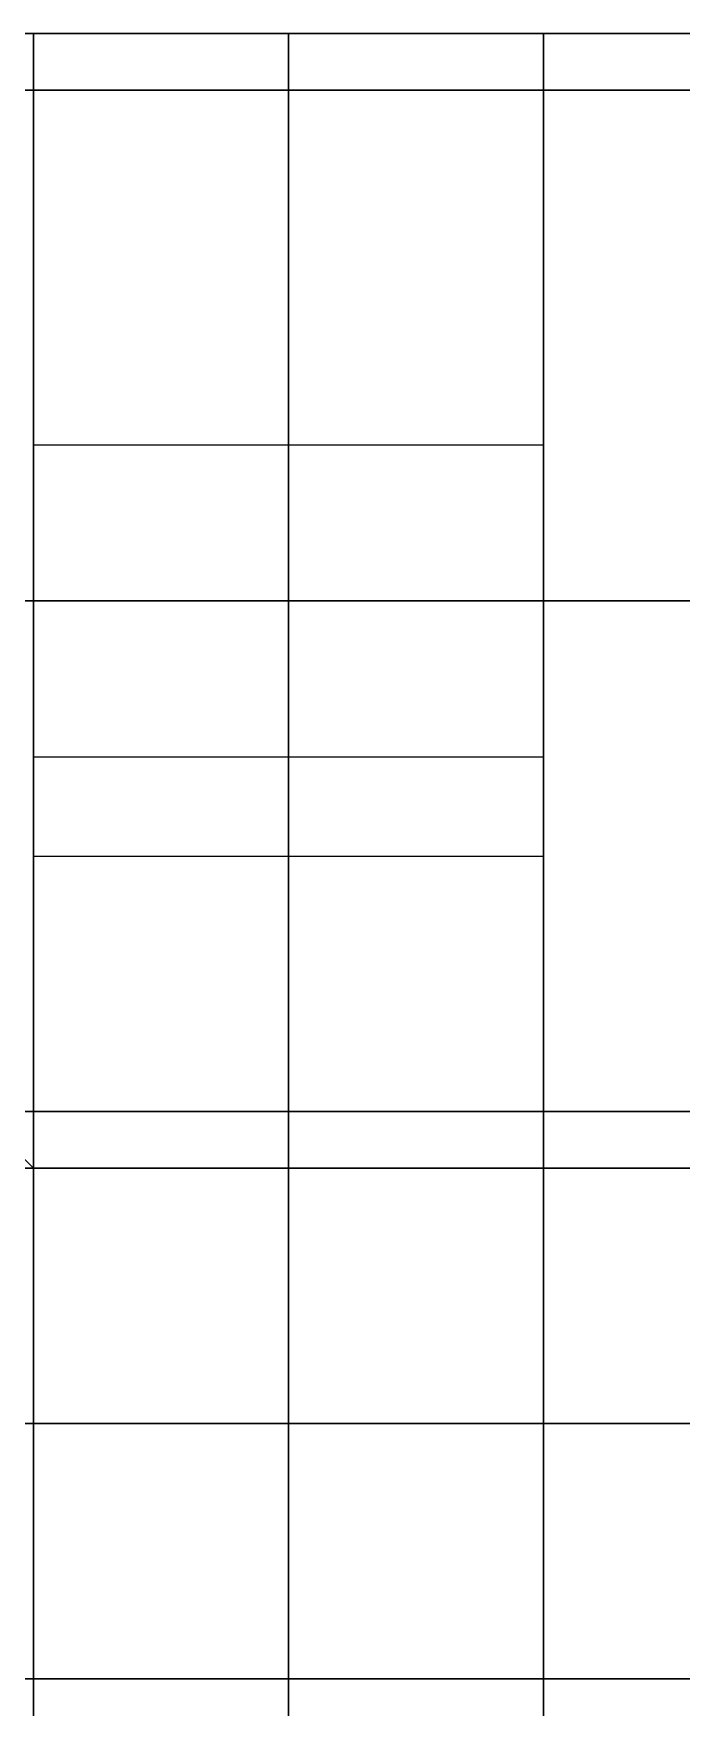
# Model space of a CAD drawing. Header units: millimetres. Extents: x -6529 to 809, y -8611 to 207.
# Drawn here: x -467 to -444.1, y -3754.2 to -3695.2 of the extents above; entities that cross this region are included whole.
import ezdxf

# ---------------------------------------------------------------- set-up
doc = ezdxf.new("R2010")
doc.units = ezdxf.units.MM
doc.header["$MEASUREMENT"] = 0
doc.layers.add('platen', color=7, linetype='Continuous', true_color=0x007f00)
doc.layers.add('staal', color=5, linetype='Continuous', true_color=0x0000ff)

# ---------------------------------------------------------------- blocks, each defined once
blk = doc.blocks.new('top plaat')
at = {"layer": 'platen'}
for points in [[(658, 40), (349, 40), (40, 40)], [(658, 40, 18), (349, 40, 18), (40, 40, 18)], [(658, 40, 9), (349, 40, 9), (40, 40, 9)]]:
    blk.add_open_spline(points, degree=2, dxfattribs=at)
blk = doc.blocks.new('plaat base')
at = {"layer": 'platen'}
for p, q in [((1296, -332), (1296, -332, 18)), ((1290.5, -337.5), (1290.5, -337.5, 18)), ((1301.5, -337.5), (1301.5, -337.5, 18)), ((1296, -343), (1296, -343, 18)), ((1296, -407), (1296, -407, 18)), ((1290.5, -412.5), (1290.5, -412.5, 18)), ((1301.5, -412.5), (1301.5, -412.5, 18)), ((1296, -418), (1296, -418, 18)), ((1296, -482), (1296, -482, 18)), ((1290.5, -487.5), (1290.5, -487.5, 18)), ((1301.5, -487.5), (1301.5, -487.5, 18)), ((1296, -493), (1296, -493, 18)), ((1296, -557), (1296, -557, 18)), ((1290.5, -562.5), (1290.5, -562.5, 18)), ((1301.5, -562.5), (1301.5, -562.5, 18)), ((1296, -568), (1296, -568, 18)), ((58, -600), (1258, -600)), ((58, -600, 18), (1258, -600, 18)), ((1296, -932), (1296, -932, 18)), ((1290.5, -937.5), (1290.5, -937.5, 18)), ((1301.5, -937.5), (1301.5, -937.5, 18)), ((1296, -943), (1296, -943, 18)), ((1296, -1007), (1296, -1007, 18)), ((1290.5, -1012.5), (1290.5, -1012.5, 18)), ((1301.5, -1012.5), (1301.5, -1012.5, 18)), ((1296, -1018), (1296, -1018, 18)), ((1296, -1082), (1296, -1082, 18)), ((1290.5, -1087.5), (1290.5, -1087.5, 18)), ((1301.5, -1087.5), (1301.5, -1087.5, 18)), ((1296, -1093), (1296, -1093, 18)), ((1296, -1157), (1296, -1157, 18)), ((1290.5, -1162.5), (1290.5, -1162.5, 18)), ((1301.5, -1162.5), (1301.5, -1162.5, 18)), ((1296, -1168), (1296, -1168, 18))]:
    blk.add_line(p, q, dxfattribs=at)
for points in [[(1258, 58), (1108, 58), (958, 58)], [(1258, 58, 18), (1108, 58, 18), (958, 58, 18)], [(1258, 58, 9), (1108, 58, 9), (958, 58, 9)], [(1258, -300), (1258, -121), (1258, 58)], [(1258, 58), (1258, 58, 9), (1258, 58, 18)], [(1258, -300, 18), (1258, -121, 18), (1258, 58, 18)], [(1258, -300, 9), (1258, -121, 9), (1258, 58, 9)], [(358, 0), (179, 0), (0, 0)], [(358, 0, 18), (179, 0, 18), (0, 0, 18)], [(358, 0, 9), (179, 0, 9), (0, 0, 9)], [(1258, -121), (1258, -121, 9), (1258, -121, 18)], [(0, -300), (29, -300), (58, -300)], [(0, -300, 18), (29, -300, 18), (58, -300, 18)], [(0, -300, 9), (29, -300, 9), (58, -300, 9)], [(58, -300), (58, -300, 9), (58, -300, 18)], [(58, -300), (58, -450), (58, -600)], [(58, -300, 18), (58, -450, 18), (58, -600, 18)], [(58, -300, 9), (58, -450, 9), (58, -600, 9)], [(1316, -300), (1287, -300), (1258, -300)], [(1258, -300), (1258, -300, 9), (1258, -300, 18)], [(1316, -300, 18), (1287, -300, 18), (1258, -300, 18)], [(1316, -300, 9), (1287, -300, 9), (1258, -300, 9)], [(1287, -300), (1287, -300, 9), (1287, -300, 18)], [(1316, -600), (1316, -450), (1316, -300)], [(1316, -300), (1316, -300, 9), (1316, -300, 18)], [(1316, -600, 18), (1316, -450, 18), (1316, -300, 18)], [(1316, -600, 9), (1316, -450, 9), (1316, -300, 9)], [(58, -450), (58, -450, 9), (58, -450, 18)], [(1316, -450), (1316, -450, 9), (1316, -450, 18)], [(58, -600), (29, -600), (0, -600)], [(58, -600, 18), (29, -600, 18), (0, -600, 18)], [(58, -600, 9), (29, -600, 9), (0, -600, 9)], [(58, -600), (58, -600, 9), (58, -600, 18)], [(1258, -900), (1258, -750), (1258, -600)], [(1258, -600), (1258, -600, 9), (1258, -600, 18)], [(1258, -900, 18), (1258, -750, 18), (1258, -600, 18)], [(1258, -600), (1287, -600), (1316, -600)], [(1258, -600, 18), (1287, -600, 18), (1316, -600, 18)], [(1258, -900, 9), (1258, -750, 9), (1258, -600, 9)], [(1258, -600, 9), (1287, -600, 9), (1316, -600, 9)], [(1287, -600), (1287, -600, 9), (1287, -600, 18)], [(1316, -600), (1316, -600, 9), (1316, -600, 18)], [(1258, -750), (1258, -750, 9), (1258, -750, 18)], [(0, -900), (29, -900), (58, -900)], [(0, -900, 18), (29, -900, 18), (58, -900, 18)], [(0, -900, 9), (29, -900, 9), (58, -900, 9)], [(58, -900), (58, -900, 9), (58, -900, 18)], [(58, -900), (58, -1079), (58, -1258)], [(58, -900, 18), (58, -1079, 18), (58, -1258, 18)], [(58, -900, 9), (58, -1079, 9), (58, -1258, 9)], [(1316, -900), (1287, -900), (1258, -900)], [(1258, -900), (1258, -900, 9), (1258, -900, 18)], [(1316, -900, 18), (1287, -900, 18), (1258, -900, 18)], [(1316, -900, 9), (1287, -900, 9), (1258, -900, 9)], [(1287, -900), (1287, -900, 9), (1287, -900, 18)], [(1316, -1200), (1316, -1050), (1316, -900)], [(1316, -900), (1316, -900, 9), (1316, -900, 18)], [(1316, -1200, 18), (1316, -1050, 18), (1316, -900, 18)], [(1316, -1200, 9), (1316, -1050, 9), (1316, -900, 9)], [(1316, -1050), (1316, -1050, 9), (1316, -1050, 18)], [(58, -1079), (58, -1079, 9), (58, -1079, 18)], [(958, -1200), (1137, -1200), (1316, -1200)], [(958, -1200, 18), (1137, -1200, 18), (1316, -1200, 18)], [(958, -1200, 9), (1137, -1200, 9), (1316, -1200, 9)], [(1316, -1200), (1316, -1200, 9), (1316, -1200, 18)], [(58, -1258), (58, -1258, 9), (58, -1258, 18)], [(58, -1258), (208, -1258), (358, -1258)], [(58, -1258, 18), (208, -1258, 18), (358, -1258, 18)], [(58, -1258, 9), (208, -1258, 9), (358, -1258, 9)]]:
    blk.add_open_spline(points, degree=2, dxfattribs=at)
for points in [[(1290.5, -337.5), (1290.5, -332), (1296, -332), (1301.5, -332), (1301.5, -337.5), (1301.5, -343), (1296, -343), (1290.5, -343), (1290.5, -337.5)], [(1290.5, -337.5, 18), (1290.5, -332, 18), (1296, -332, 18), (1301.5, -332, 18), (1301.5, -337.5, 18), (1301.5, -343, 18), (1296, -343, 18), (1290.5, -343, 18), (1290.5, -337.5, 18)], [(1290.5, -412.5), (1290.5, -407), (1296, -407), (1301.5, -407), (1301.5, -412.5), (1301.5, -418), (1296, -418), (1290.5, -418), (1290.5, -412.5)], [(1290.5, -412.5, 18), (1290.5, -407, 18), (1296, -407, 18), (1301.5, -407, 18), (1301.5, -412.5, 18), (1301.5, -418, 18), (1296, -418, 18), (1290.5, -418, 18), (1290.5, -412.5, 18)], [(1290.5, -487.5), (1290.5, -482), (1296, -482), (1301.5, -482), (1301.5, -487.5), (1301.5, -493), (1296, -493), (1290.5, -493), (1290.5, -487.5)], [(1290.5, -487.5, 18), (1290.5, -482, 18), (1296, -482, 18), (1301.5, -482, 18), (1301.5, -487.5, 18), (1301.5, -493, 18), (1296, -493, 18), (1290.5, -493, 18), (1290.5, -487.5, 18)], [(1290.5, -562.5), (1290.5, -557), (1296, -557), (1301.5, -557), (1301.5, -562.5), (1301.5, -568), (1296, -568), (1290.5, -568), (1290.5, -562.5)], [(1290.5, -562.5, 18), (1290.5, -557, 18), (1296, -557, 18), (1301.5, -557, 18), (1301.5, -562.5, 18), (1301.5, -568, 18), (1296, -568, 18), (1290.5, -568, 18), (1290.5, -562.5, 18)], [(1290.5, -937.5), (1290.5, -932), (1296, -932), (1301.5, -932), (1301.5, -937.5), (1301.5, -943), (1296, -943), (1290.5, -943), (1290.5, -937.5)], [(1290.5, -937.5, 18), (1290.5, -932, 18), (1296, -932, 18), (1301.5, -932, 18), (1301.5, -937.5, 18), (1301.5, -943, 18), (1296, -943, 18), (1290.5, -943, 18), (1290.5, -937.5, 18)], [(1290.5, -1012.5), (1290.5, -1007), (1296, -1007), (1301.5, -1007), (1301.5, -1012.5), (1301.5, -1018), (1296, -1018), (1290.5, -1018), (1290.5, -1012.5)], [(1290.5, -1012.5, 18), (1290.5, -1007, 18), (1296, -1007, 18), (1301.5, -1007, 18), (1301.5, -1012.5, 18), (1301.5, -1018, 18), (1296, -1018, 18), (1290.5, -1018, 18), (1290.5, -1012.5, 18)], [(1290.5, -1087.5), (1290.5, -1082), (1296, -1082), (1301.5, -1082), (1301.5, -1087.5), (1301.5, -1093), (1296, -1093), (1290.5, -1093), (1290.5, -1087.5)], [(1290.5, -1087.5, 18), (1290.5, -1082, 18), (1296, -1082, 18), (1301.5, -1082, 18), (1301.5, -1087.5, 18), (1301.5, -1093, 18), (1296, -1093, 18), (1290.5, -1093, 18), (1290.5, -1087.5, 18)], [(1290.5, -1162.5), (1290.5, -1157), (1296, -1157), (1301.5, -1157), (1301.5, -1162.5), (1301.5, -1168), (1296, -1168), (1290.5, -1168), (1290.5, -1162.5)], [(1290.5, -1162.5, 18), (1290.5, -1157, 18), (1296, -1157, 18), (1301.5, -1157, 18), (1301.5, -1162.5, 18), (1301.5, -1168, 18), (1296, -1168, 18), (1290.5, -1168, 18), (1290.5, -1162.5, 18)]]:
    blk.add_rational_spline(points, [1, 0.707106781187, 1, 0.707106781187, 1, 0.707106781187, 1, 0.707106781187, 1], degree=2, knots=[-31.415927, -31.415927, -31.415927, -23.561945, -23.561945, -15.707963, -15.707963, -7.853982, -7.853982, 0, 0, 0], dxfattribs=at)

msp = doc.modelspace()

# ---------------------------------------------------------------- linework, layer by layer
at = {"layer": 'staal'}
for p, q in [((-506.974, -3695.207), (-466.974, -3735.207)), ((-466.974, -3735.207, 25), (-468.974, -3733.207, 25))]:
    msp.add_line(p, q, dxfattribs=at)
for points in [[(-506.974, -3695.207), (809.026, -3695.207), (809.026, -5011.207), (-506.974, -5011.207)], [(-466.974, -3735.207), (769.026, -3735.207), (769.026, -4971.207), (-466.974, -4971.207)]]:
    msp.add_lwpolyline(points, close=True, dxfattribs=at)
for points in [[(809.026, -3695.207), (151.026, -3695.207), (-506.974, -3695.207)], [(809.026, -3695.207, 40), (151.026, -3695.207, 40), (-506.974, -3695.207, 40)], [(-506.974, -3695.207, 40), (-486.974, -3715.207, 40), (-466.974, -3735.207, 40)], [(-417.474, -3695.207, 20), (-462.224, -3695.207, 20), (-506.974, -3695.207, 20)], [(-506.974, -3695.207, 1276), (151.026, -3695.207, 1276), (809.026, -3695.207, 1276)], [(-506.974, -3695.207, 1316), (151.026, -3695.207, 1316), (809.026, -3695.207, 1316)], [(-506.974, -3695.207, 1276), (-486.974, -3715.207, 1276), (-466.974, -3735.207, 1276)], [(-466.974, -3735.207, 1316), (-486.974, -3715.207, 1316), (-506.974, -3695.207, 1316)], [(-506.974, -3695.207, 1296), (-462.224, -3695.207, 1296), (-417.474, -3695.207, 1296)], [(-506.974, -3695.207, 1276), (-486.974, -3715.207, 1276), (-466.974, -3735.207, 1276)], [(-466.974, -3735.207, 1316), (-486.974, -3715.207, 1316), (-506.974, -3695.207, 1316)], [(807.026, -3697.207, 38), (151.026, -3697.207, 38), (-504.974, -3697.207, 38)], [(807.026, -3697.207, 2), (151.026, -3697.207, 2), (-504.974, -3697.207, 2)], [(-417.474, -3697.207, 20), (-461.224, -3697.207, 20), (-504.974, -3697.207, 20)], [(-504.974, -3697.207, 1314), (151.026, -3697.207, 1314), (807.026, -3697.207, 1314)], [(-504.974, -3697.207, 1278), (151.026, -3697.207, 1278), (807.026, -3697.207, 1278)], [(-504.974, -3697.207, 1296), (-461.224, -3697.207, 1296), (-417.474, -3697.207, 1296)], [(-416.474, -3715.207, 40), (-451.724, -3715.207, 40), (-486.974, -3715.207, 40)], [(-416.474, -3715.207, 38), (-451.724, -3715.207, 38), (-486.974, -3715.207, 38)], [(-416.474, -3715.207, 2), (-451.724, -3715.207, 2), (-486.974, -3715.207, 2)], [(-416.474, -3715.207), (-451.724, -3715.207), (-486.974, -3715.207)], [(-486.974, -3715.207, 1316), (-451.724, -3715.207, 1316), (-416.474, -3715.207, 1316)], [(-486.974, -3715.207, 1314), (-451.724, -3715.207, 1314), (-416.474, -3715.207, 1314)], [(-486.974, -3715.207, 1278), (-451.724, -3715.207, 1278), (-416.474, -3715.207, 1278)], [(-486.974, -3715.207, 1276), (-451.724, -3715.207, 1276), (-416.474, -3715.207, 1276)], [(771.026, -3733.207, 38), (151.026, -3733.207, 38), (-468.974, -3733.207, 38)], [(771.026, -3733.207, 2), (151.026, -3733.207, 2), (-468.974, -3733.207, 2)], [(-417.474, -3733.207, 20), (-443.224, -3733.207, 20), (-468.974, -3733.207, 20)], [(-468.974, -3733.207, 1314), (151.026, -3733.207, 1314), (771.026, -3733.207, 1314)], [(-468.974, -3733.207, 1278), (151.026, -3733.207, 1278), (771.026, -3733.207, 1278)], [(-468.974, -3733.207, 1296), (-443.224, -3733.207, 1296), (-417.474, -3733.207, 1296)], [(-468.974, -3733.207, 1301), (-467.974, -3734.207, 1301), (-466.974, -3735.207, 1301)], [(-468.974, -3733.207, 1301), (-467.974, -3734.207, 1301), (-466.974, -3735.207, 1301)], [(-466.974, -3735.207), (-466.974, -3735.207, 20), (-466.974, -3735.207, 40)], [(769.026, -3735.207), (151.026, -3735.207), (-466.974, -3735.207)], [(769.026, -3735.207, 40), (151.026, -3735.207, 40), (-466.974, -3735.207, 40)], [(-417.474, -3735.207, 20), (-442.224, -3735.207, 20), (-466.974, -3735.207, 20)], [(-466.974, -3735.207, 1276), (-466.974, -3735.207, 1296), (-466.974, -3735.207, 1316)], [(-466.974, -3735.207, 1276), (151.026, -3735.207, 1276), (769.026, -3735.207, 1276)], [(-466.974, -3735.207, 1316), (151.026, -3735.207, 1316), (769.026, -3735.207, 1316)], [(-466.974, -3735.207, 1296), (-442.224, -3735.207, 1296), (-417.474, -3735.207, 1296)], [(-466.974, -3735.207, 1276), (-466.974, -3735.207, 1296), (-466.974, -3735.207, 1316)], [(-466.974, -3735.207, 1276), (-466.974, -4353.207, 1276), (-466.974, -4971.207, 1276)], [(-466.974, -3735.207, 1316), (-466.974, -4353.207, 1316), (-466.974, -4971.207, 1316)], [(-466.974, -3735.207, 1296), (-466.974, -3759.957, 1296), (-466.974, -3784.707, 1296)]]:
    msp.add_open_spline(points, degree=2, dxfattribs=at)

# ---------------------------------------------------------------- block references
at = {"layer": 'platen'}
for name, p in [('top plaat', (-506.974, -3735.207, 1316)), ('plaat base', (-506.974, -3753.207, 40))]:
    msp.add_blockref(name, p, dxfattribs=at)
at = {"layer": 'platen', "extrusion": (1, -4.20193e-15, 0)}
msp.add_blockref('plaat base', (-5011.207, 1258, -466.974), dxfattribs=at)
at = {"layer": 'platen', "extrusion": (0, -1, 0)}
msp.add_blockref('plaat base', (-506.974, 1258, 3735.207), dxfattribs=at)

doc.saveas('drawing.dxf')
